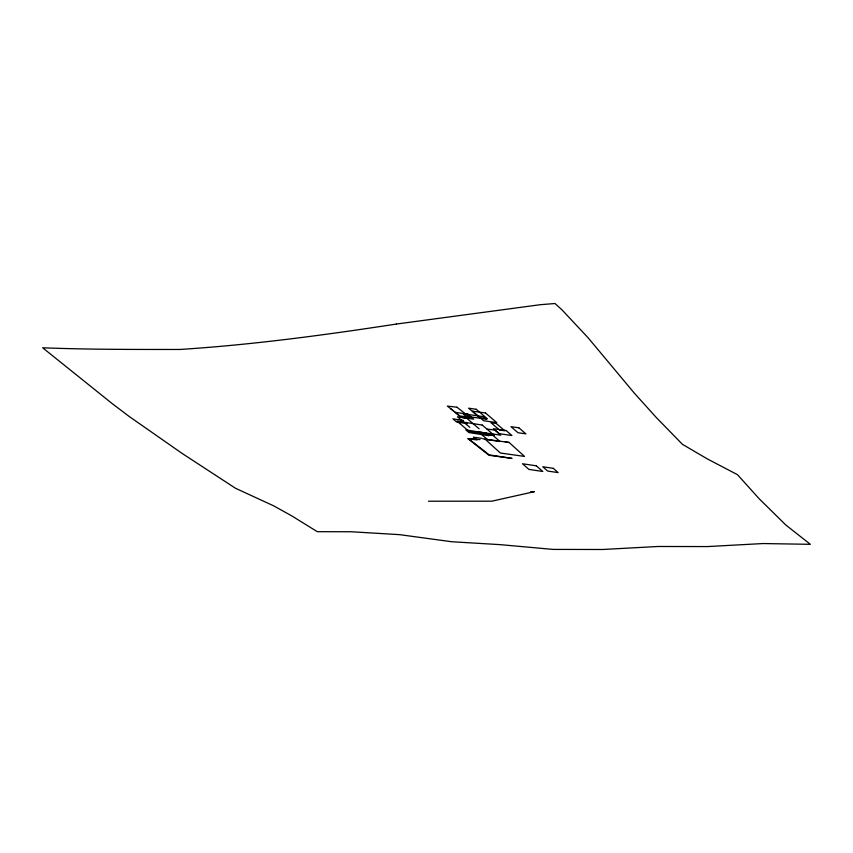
<?xml version="1.0" encoding="UTF-8"?>
<svg xmlns="http://www.w3.org/2000/svg" width="853" height="853" viewBox="0 0 853 853"><rect width="100%" height="100%" fill="white"/><g stroke="black" fill="none" stroke-linecap="round" stroke-linejoin="round"><path stroke-width="1.28" d="M530.491 491.925L534.351 491.669L491.85 501.18L428.473 501.223M487.223 429.102L495.103 430.125L500.786 435.169L477.648 431.821M481.87 438.357L473.394 437.216L477.062 439.935L468.734 438.815L489.164 454.862L512.045 458.392L489.014 455.289L467.711 438.549L480.036 439.636M482.862 438.805L509.166 442.494L524.51 456.419L500.38 453.028L485.048 439.114M463.478 420.465L452.89 418.823L456.611 422L467.199 423.653M505.253 441.779L509.166 442.494M450.821 408.832L453.476 410.922M473.788 437.514L475.334 438.719L473.735 437.504M479.098 428.792L466.74 418.247L457.443 416.797L469.8 427.342M396.442 324.044C324.62 335.058 252.477 344.793 179.919 349.463C134.156 349.453 88.381 349.591 42.65 347.779L112.191 403.608L129.144 416.445L182.009 453.348L235.524 488.279L273.632 505.829L291.566 515.766L317.295 531.686L351.159 531.75L399.662 534.66L451.727 541.74L500.231 544.651L553.085 549.407L602.549 549.492L658.036 546.485L707.5 546.57L762.977 543.553L810.35 544.321L785.784 524.968L759.234 498.813L737.472 474.663L707.393 458.946L682.411 444.306L656.128 417.341L634.365 393.19L587.866 337.5L561.86 309.735L554.983 303.508L540.28 304.702L396.442 324.044M456.963 407.222L447.356 406.092L459.97 416.008L469.598 417.138L456.963 407.222M476.23 409.269L468.596 408.182L479.823 417.799L487.458 418.887L476.23 409.269M485.517 412.991L472.466 411.135L483.694 420.742L496.745 422.608L485.517 412.991M467.849 414.142L455.086 412.33L460.919 417.32L473.671 419.132L467.849 414.142M483.352 416.648L463.094 413.758L466.015 416.253L486.263 419.143L483.352 416.648M496.265 423.483L490.997 422.725L499.527 430.04L504.795 430.786L496.265 423.483M518.869 427.811L510.968 426.681L518.038 432.748L525.938 433.868L518.869 427.811M506.096 430.52L493.333 428.707L499.165 433.687L511.917 435.51L506.096 430.52M492.938 435.425L480.644 433.676L487.724 439.732L500.007 441.481L492.938 435.425M553.245 468.318L542.775 466.762L547.669 471.048L558.139 472.605L553.245 468.318M536.324 465.813L522.494 463.765L528.956 469.427L542.796 471.474L536.324 465.813M482.222 425.061L456.973 421.073L469.097 431.479L494.335 435.467L482.222 425.061M485.879 433.057L465.813 429.88L468.915 432.546L488.993 435.723L485.879 433.057"/></g></svg>
